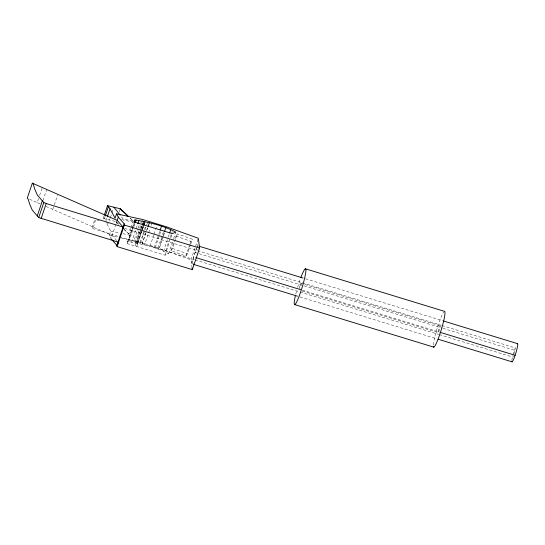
<?xml version="1.0" encoding="UTF-8"?>
<svg xmlns="http://www.w3.org/2000/svg" width="545" height="545" viewBox="0 0 545 545"><rect width="100%" height="100%" fill="white"/><g stroke="black" fill="none" stroke-linecap="round" stroke-linejoin="round"><path stroke-width="0.41" stroke-dasharray="2.73 2.04" d="M127.074 243.581L127.734 241.476C141.761 243.928 155.884 247.008 168.575 253.697L164.978 255.176L127.074 243.581L134.37 222.026M197.944 249.903L198.182 248.758M40.146 203.844L37.196 202.549L38.532 198.598M39.601 195.437L42.013 188.318M42.96 200.54L46.707 189.469M52.77 209.382L57.586 195.144M105.185 216.29L104.095 219.506L103.175 218.504L103.993 216.093M105.948 220.882L107.038 217.673M109.559 220.057L110.097 218.45M110.369 217.646L111.732 213.633M112.004 212.829L113.36 208.81M115.86 224.329L111.01 238.662L109.245 235.386L110.717 231.032L106.452 223.123M119.198 211.971L120.288 208.755M116.133 223.539L117.202 220.378M130.8 228.3L128.899 233.921L124.185 229.445M131.073 227.497L133.252 221.079L130.303 218.279M127.612 242.198L133.825 223.838M128.865 239.637L134.417 223.239M128.872 241.68L133.736 227.313M134.002 226.516L135.085 223.321M131.583 242.232L137.531 224.669M121.508 238.042L133.913 240.727L137.96 228.757M138.232 227.953L140.126 222.367M133.913 240.727L135.31 241.06L139.363 229.084M139.629 228.287L141.25 223.498M141.523 222.701L142.334 220.309M140.562 228.559L141.618 225.432L141.789 226.7L143.267 227.149L143.097 225.882L137.272 243.084L137.449 244.351L135.971 243.901L135.794 242.634L140.297 229.343M135.228 246.074L142.279 225.249M136.291 243.104L142.851 223.729M137.272 243.084L143.9 224.458M137.613 243.349L142.068 230.174M142.334 229.397L143.642 225.528M136.706 246.524L142.211 230.276M142.477 229.5L144.003 224.976M135.31 241.06L140.167 242.314L144.214 230.344M144.486 229.547L145.297 227.149M140.167 242.314L140.78 242.505L147.804 221.747M140.78 242.505L142.354 242.968L146.407 230.998M146.68 230.194L147.491 227.803M142.129 244.194L146.448 231.421M146.721 230.624L147.797 227.428M142.354 242.968L144.95 243.758L150.086 228.587M151.163 225.398L151.973 223M144.95 243.758L150.257 245.441L153.772 235.065M154.037 234.268L156.742 226.284M154.235 247.682L158.554 234.909M158.827 234.112L159.903 230.923M150.257 245.441L155.414 247.13L159.467 235.161M159.733 234.357L161.088 230.365M157.989 247.982L163.391 232.02M158.568 249.16L162.894 236.387M163.159 235.59L164.243 232.395M192.106 268.038L190.988 259.808L159.276 248.411L163.33 236.441M163.595 235.638L164.679 232.449M163.48 251.272L168.071 237.702M168.344 236.905L169.154 234.507M165.748 250.761L172.234 231.605M164.978 255.176L169.842 240.808M170.919 237.613L172.274 233.621M168.514 253.725L173.439 239.33M173.644 238.553L175.872 232.143M190.559 244.576L187.439 253.8L185.899 255.966L170.973 250.618L173.835 242.164M174.877 239.091L175.919 236.019L177.452 233.853L192.378 239.201L190.818 243.813M170.973 250.618L172.513 248.452L177.452 233.853M185.899 255.966L189.803 244.439M190.062 243.669L190.845 241.367L192.378 239.201M190.988 259.808L198.012 239.057M191.459 263.276L196.67 247.886M196.929 247.117L197.971 244.037M197.515 246.735L197.835 246.217A9.497 1.104 -73 0 1 198.216 245.959M193.066 263.869L193.393 263.358M135.794 242.634L136.788 241.258L138.076 241.653M121.61 219.601L133.872 222.258M110.717 231.032L119.709 232.981M122.979 233.689L130.344 235.283L124.09 229.384M109.245 235.386L118.238 237.334M103.175 218.504L115.935 221.604L119.471 224.962M305.479 278.774L442.806 320.787M96.867 219.928L100.123 220.923M105.819 222.667L109.075 223.661M124.546 228.396L441.266 325.297M442.084 325.549L515.359 347.962M299.157 288.482A3.536 0.409 -73 0 1 301.065 283.311L440.149 325.862M195.11 252.505L198.36 253.5M199.17 253.745L303.184 285.566M303.994 285.818L442.131 328.076M442.949 328.328L514.453 350.203M302.243 290.151L439.57 332.164M302.312 291.071L438.139 332.62M92.48 228.491L118.531 236.462M119.348 236.714L194.252 259.631M195.069 259.876L299.287 291.766M300.097 292.011L438.514 334.364M439.325 334.61L512.607 357.03M299.948 296.943L436.463 338.711M155.414 247.13L159.276 248.411M175.919 236.019L190.845 241.367M172.513 248.452L187.439 253.8M29.587 199.266L37.196 202.549M46.08 206.446L112.113 235.399L117.468 241.469M130.241 218.238L133.252 221.079L123.225 219.07L120.636 215.772M115.935 221.604L119.321 224.867M192.692 264.127A9.497 1.104 -73 0 1 192.726 261.328L193.121 259.413A9.497 1.104 -73 0 1 196.629 248.479M511.857 360.518A9.497 1.104 -73 0 1 512.068 359.032L512.464 357.118A9.497 1.104 -73 0 1 512.825 355.667M513.022 354.911A9.497 1.104 -73 0 1 515.972 346.184M513.322 357.098A4.735 0.552 -73 0 1 513.438 355.878M513.915 353.828A4.735 0.552 -73 0 1 515.72 348.773M95.327 220.085A4.735 0.552 -73 0 1 93.393 226.952A4.735 0.552 -73 0 1 92.555 226.802A4.735 0.552 -73 0 1 94.776 219.989M433.309 345.04A18.714 2.18 -73 0 1 437.403 327.491A18.714 2.18 -73 0 1 443.644 312.108M295.758 294.089A18.714 2.18 -73 0 1 296.936 289.613M297.604 287.283A18.714 2.18 -73 0 1 300.343 278.945M301.065 283.311A3.536 0.409 -73 0 1 299.961 288.285M438.759 331.558A3.536 0.409 -73 0 0 440.231 325.951A3.536 0.409 -73 0 0 438.432 330.229A3.536 0.409 -73 0 0 438.759 331.558"/><path stroke-width="0.82" d="M134.908 220.643L135.031 219.921C149.058 222.34 163.173 225.473 175.872 232.143L172.274 233.621L134.37 222.026L134.908 220.643L134.363 222.244M123.259 228.321L123.088 227.054L117.202 220.378L32.332 183.168L27.25 198.189L28.115 199L29.757 204.355L32.319 210.193L38.709 217.564L118.006 242.075L118.176 243.343M37.258 215.881L42.34 200.86M38.709 217.564L43.798 202.536L37.401 195.165L34.839 189.333L33.204 183.978L32.332 183.168M41.127 218.552L46.209 203.53L43.798 202.536M104.265 215.289L107.522 205.656L120.288 208.755L128.538 216.597M105.458 215.486L108.448 206.657L107.522 205.656M107.311 216.869L110.029 208.837L108.448 206.657M116.541 213.838L118.306 217.114L124.192 223.784L116.903 245.339L117.073 246.606L192.324 269.632L199.613 248.077L198.285 238.254L166.566 226.856L142.606 219.506L116.541 213.838L115.063 218.184L110.029 208.837M117.202 220.378L118.306 217.114M117.073 246.606L124.369 225.051L124.192 223.784M134.22 222.319L135.031 219.921M135.358 222.523L136.161 220.126M137.796 223.872L138.88 220.684M143.587 221.556L142.851 223.729L144.166 223.975M143.642 225.528L144.902 221.801M148.07 226.631L149.419 222.639M160.175 230.119L161.524 226.134M164.515 231.598L165.864 227.606M169.693 232.913L170.776 229.718M305.384 268.794L444.461 311.345A18.714 2.18 -73 0 1 440.885 330.999A18.714 2.18 -73 0 1 433.37 346.688M142.613 224.063L143.9 224.458M199.027 246.204L303.04 278.032M443.616 321.039L517.559 343.663M124.369 225.051L199.613 248.077M46.209 203.53L123.088 227.054M195.798 257.587L300.622 289.654M440.38 332.416L515.141 355.286M193.502 264.38L297.516 296.201M438.091 339.208L512.034 361.832M294.743 304.594L433.82 347.145M128.443 216.535L120.288 208.755M111.548 239.269L116.903 245.339M113.905 207.209L120.118 215.112M192.106 268.038L192.324 269.632M517.185 343.922A9.497 1.104 -73 0 1 517.525 346.463L517.13 348.371A9.497 1.104 -73 0 1 512.954 360.715L512.409 361.573A9.497 1.104 -73 0 1 511.844 361.471M300.901 277.439A18.714 2.18 -73 0 1 305.656 272.997A18.714 2.18 -73 0 1 297.475 300.234A18.714 2.18 -73 0 1 295.274 296.153"/></g></svg>
